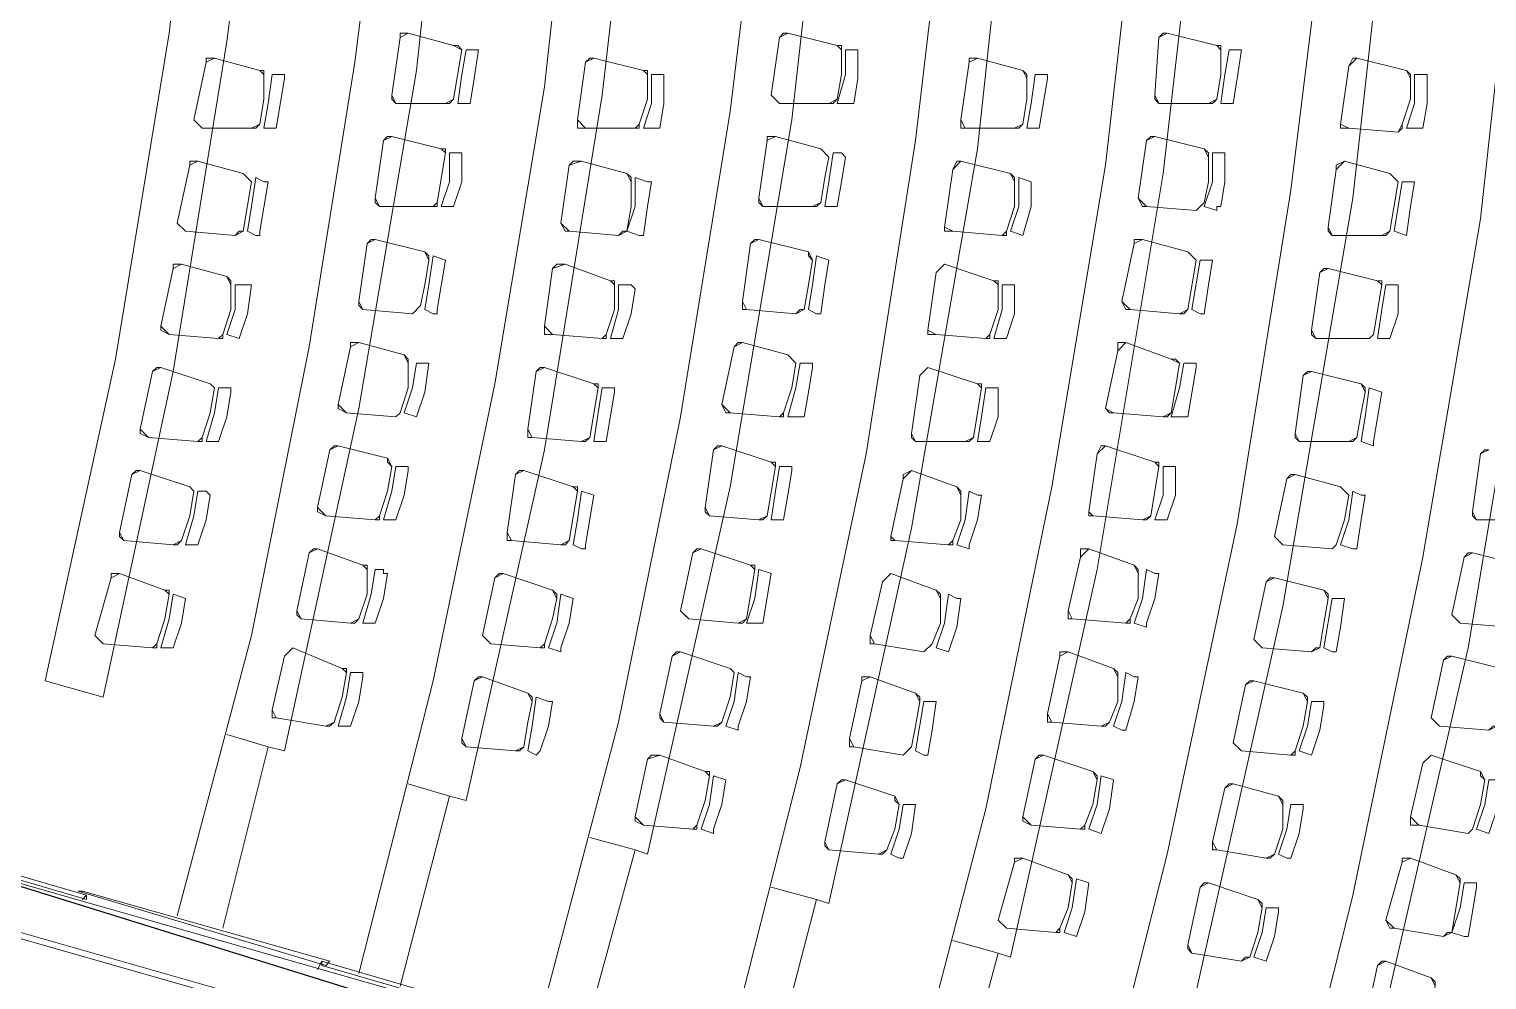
# Model space of a CAD drawing. Header units: metres. Extents: x 3 to 116, y 0 to 119.
# Drawn here: x 79.07 to 88.11, y 58.43 to 64.33 of the extents above; entities that cross this region are included whole.
import ezdxf

# ---------------------------------------------------------------- set-up
doc = ezdxf.new("R2010")
doc.units = ezdxf.units.M
doc.layers.add('PDF_Geometry', color=7, linetype='Continuous', transparency=0.8)

msp = doc.modelspace()

# ---------------------------------------------------------------- linework, layer by layer
msp.add_lwpolyline([(77.6127, 69.9023), (93.9855, 69.9279, -0.09903), (91.8622, 55.0133), (75.8987, 59.9763), (77.6127, 69.9023)], format="xyb")
at = {"layer": 'PDF_Geometry', "lineweight": 5}
for points in [[(89.6365, 55.6529), (90.583, 55.3714), (90.6854, 55.704), (90.1226, 55.8575), (87.5131, 56.5994), (87.4364, 56.318), (89.6365, 55.6784), (89.6365, 55.6529), (76.1034, 59.5158), (76.2057, 59.874), (76.2313, 59.8995), (75.8987, 59.9763), (76.5895, 64.7602), (77.2546, 69.5697), (77.5616, 69.5697), (77.5616, 69.9534), (91.6319, 69.9534), (91.6319, 69.9023), (91.6319, 69.9534), (92.6296, 69.9534), (92.6296, 69.5953), (77.6127, 69.5953), (77.6127, 69.9023), (91.6319, 69.9023)], [(81.5013, 69.5441), (81.4501, 67.7278), (81.3222, 65.937), (81.092, 64.1206), (80.8106, 62.3555), (80.4524, 60.5647), (79.9919, 58.8251)], [(81.1175, 58.4669), (81.578, 60.2833), (81.9618, 62.1252), (82.2688, 63.9671), (82.4734, 65.8347), (82.6269, 67.7022), (82.6781, 69.5697)], [(82.2432, 58.1855), (82.7292, 60.0274), (83.113, 61.9205), (83.42, 63.8136), (83.6502, 65.7067), (83.7781, 67.6254), (83.8549, 69.5441)], [(85.0061, 69.5697), (84.9549, 67.5998), (84.8014, 65.6044), (84.5712, 63.6346), (84.2642, 61.6903), (83.8549, 59.746), (83.3688, 57.8274)], [(86.1829, 69.5441), (86.1317, 67.5231), (85.9782, 65.5021), (85.748, 63.4811), (85.4154, 61.4856), (85.0061, 59.4902), (84.4944, 57.5204)], [(87.3597, 69.5697), (87.3085, 67.4719), (87.155, 65.3998), (86.8992, 63.3276), (86.5666, 61.2554), (86.1317, 59.2088), (85.6201, 57.1878)], [(88.5364, 69.5441), (88.4597, 67.3952), (88.3062, 65.2718), (88.076, 63.1485), (87.7178, 61.0507), (87.2829, 58.953), (86.7713, 56.8808)], [(80.6571, 59.8484), (81.1175, 61.9717), (81.4757, 64.0695), (81.7059, 66.2184), (81.8594, 68.3673), (81.7571, 68.3673)], [(82.9339, 68.3673), (83.0106, 68.3673), (82.8827, 66.1417), (82.6269, 63.916), (82.2688, 61.7159), (81.7827, 59.5414)], [(84.1874, 68.3673), (84.0595, 66.0649), (83.8037, 63.7625), (83.42, 61.4856), (82.9083, 59.2088), (82.8316, 59.2344), (82.5246, 58.1088)], [(85.3642, 68.3673), (85.2107, 65.9626), (84.9549, 63.5834), (84.5456, 61.2298), (84.0339, 58.9018), (83.9572, 58.9274)], [(86.541, 68.3673), (86.3875, 65.8858), (86.1061, 63.4299), (85.6968, 60.974), (85.1596, 58.5693), (85.0828, 58.5948), (84.7758, 57.4436)], [(87.3341, 68.3673), (87.7178, 68.3673), (87.5643, 65.8091), (87.2829, 63.2764), (86.848, 60.7438), (86.2852, 58.2367), (86.2084, 58.2623)], [(88.8946, 68.3673), (88.7411, 65.7323), (88.4341, 63.0973), (87.9992, 60.4879), (87.4108, 57.9297), (87.3341, 57.9553), (87.0271, 56.8041)], [(81.6548, 63.8648), (81.6804, 63.8648), (81.7059, 63.8904), (81.6548, 63.8648), (81.3478, 63.8648), (81.3222, 63.8904), (81.3222, 63.916), (81.3222, 63.8904), (81.3478, 63.8648), (81.3222, 63.916), (81.3734, 64.2741), (81.3734, 64.2997), (81.4245, 64.2997), (81.3734, 64.2997), (81.3734, 64.2741), (81.4245, 64.2997), (81.7059, 64.223), (81.7315, 64.223), (81.7571, 64.1974), (81.7315, 64.223), (81.7059, 64.223), (81.7571, 64.1974), (81.7059, 63.8904)], [(84.1107, 64.223), (84.0851, 64.223), (84.1107, 64.223), (84.1107, 64.1974), (84.0851, 64.223), (83.7781, 64.2997), (83.7525, 64.2997), (83.727, 64.2741), (83.7525, 64.2997), (83.7781, 64.2997), (83.727, 64.2741), (83.6758, 63.916), (83.727, 63.8648), (83.6758, 63.916), (83.727, 63.8648), (84.0595, 63.8648), (84.0851, 63.8904), (84.0595, 63.8648), (84.0339, 63.8648), (84.0851, 63.8904), (84.1107, 64.0439), (84.1107, 64.1974)], [(86.4643, 64.223), (86.4387, 64.223), (86.4643, 64.223), (86.4643, 64.1974), (86.4387, 64.223), (86.1317, 64.2997), (86.1061, 64.2997), (86.0805, 64.2741), (86.1061, 64.2997), (86.1317, 64.2997), (86.0805, 64.2741), (86.055, 63.916), (86.055, 63.8904), (86.0805, 63.8648), (86.055, 63.8904), (86.055, 63.916), (86.0805, 63.8648), (86.4131, 63.8648), (86.4387, 63.8904), (86.4131, 63.8648), (86.3875, 63.8648), (86.4387, 63.8904), (86.4643, 64.0439), (86.4643, 64.1974)], [(81.7827, 64.1974), (81.8339, 64.1974), (81.7827, 64.1974), (81.7571, 64.0439), (81.7315, 63.8648), (81.8083, 63.8648), (81.8339, 64.0183), (81.8594, 64.1974), (81.8339, 64.1974)], [(84.0851, 63.8648), (84.1619, 63.8648), (84.0851, 63.8648), (84.1363, 64.0439), (84.1363, 64.1974), (84.213, 64.1974), (84.213, 64.0183), (84.1874, 63.8648), (84.1619, 63.8648)], [(86.4643, 63.8648), (86.541, 63.8648), (86.4643, 63.8648), (86.4899, 64.0439), (86.5154, 64.1974), (86.5922, 64.1974), (86.5666, 64.0183), (86.541, 63.8648)], [(80.478, 63.7113), (80.4524, 63.7113), (80.478, 63.7113), (80.5036, 63.7369), (80.4524, 63.7113), (80.1454, 63.7113), (80.0942, 63.7625), (80.1454, 63.7113), (80.0942, 63.7625), (80.171, 64.1206), (80.171, 64.1462), (80.2222, 64.1462), (80.171, 64.1462), (80.171, 64.1206), (80.2222, 64.1462), (80.5036, 64.0695), (80.5291, 64.0695), (80.5291, 64.0439), (80.5291, 64.0695), (80.5036, 64.0695), (80.5291, 64.0439), (80.5291, 63.8904), (80.5036, 63.7369)], [(82.8316, 63.7113), (82.8571, 63.7113), (82.8571, 63.7369), (82.8316, 63.7113), (82.4734, 63.7113), (82.4734, 63.7625), (82.4734, 63.7113), (82.5246, 63.7113), (82.4734, 63.7625), (82.5246, 64.1206), (82.5502, 64.1462), (82.5757, 64.1462), (82.5502, 64.1462), (82.5246, 64.1206), (82.5757, 64.1462), (82.8827, 64.0695), (82.9083, 64.0695), (82.9083, 64.0439), (82.9083, 64.0695), (82.8827, 64.0695), (82.9083, 64.0439), (82.9083, 63.8904), (82.8571, 63.7369)], [(85.2363, 64.0695), (85.2619, 64.0439), (85.2619, 64.0183), (85.2363, 64.0695), (84.9549, 64.1462), (84.9037, 64.1462), (84.9037, 64.1206), (84.9037, 64.1462), (84.9549, 64.1462), (84.9037, 64.1206), (84.8526, 63.7625), (84.8526, 63.7113), (84.8782, 63.7113), (84.8526, 63.7113), (84.8526, 63.7625), (84.8782, 63.7113), (85.2107, 63.7113), (85.2363, 63.7369), (85.2107, 63.7113), (85.1851, 63.7113), (85.2363, 63.7369), (85.2619, 63.8904), (85.2619, 64.0183)], [(87.6155, 64.0695), (87.6411, 64.0439), (87.6411, 64.0183), (87.6155, 64.0695), (87.3085, 64.1462), (87.2829, 64.1462), (87.2573, 64.0951), (87.2829, 64.1462), (87.3085, 64.1462), (87.2573, 64.0951), (87.2062, 63.7369), (87.2062, 63.7113), (87.2573, 63.7113), (87.2062, 63.7113), (87.2062, 63.7369), (87.2573, 63.7113), (87.5643, 63.6857), (87.5899, 63.7113), (87.5899, 63.7369), (87.5899, 63.7113), (87.5643, 63.6857), (87.5899, 63.7369), (87.6411, 63.8904), (87.6411, 64.0183)], [(80.5803, 64.0439), (80.6315, 64.0439), (80.5803, 64.0439), (80.5547, 63.8648), (80.5291, 63.7113), (80.6059, 63.7113), (80.6571, 64.0183), (80.6571, 64.0439), (80.6315, 64.0439)], [(82.9339, 64.0439), (83.0106, 64.0439), (82.9339, 64.0439), (82.9339, 63.8648), (82.8827, 63.7113), (82.9851, 63.7113), (83.0106, 63.8648), (83.0106, 64.0439)], [(85.2619, 63.7113), (85.3386, 63.7113), (85.2619, 63.7113), (85.2875, 63.8648), (85.3131, 64.0439), (85.3898, 64.0439), (85.3898, 64.0183), (85.3386, 63.7113)], [(87.6155, 63.7113), (87.6922, 63.7113), (87.6155, 63.7113), (87.6666, 63.8648), (87.6666, 64.0439), (87.7434, 64.0439), (87.7434, 63.8648), (87.7178, 63.7113), (87.6922, 63.7113)], [(81.578, 63.2253), (81.6036, 63.2253), (81.6036, 63.2508), (81.578, 63.2253), (81.2455, 63.2253), (81.2199, 63.2508), (81.2199, 63.2764), (81.2199, 63.2508), (81.2455, 63.2253), (81.2199, 63.2764), (81.271, 63.6346), (81.2966, 63.6602), (81.3222, 63.6602), (81.2966, 63.6602), (81.271, 63.6346), (81.3222, 63.6602), (81.6292, 63.5834), (81.6548, 63.5834), (81.6548, 63.5578), (81.6548, 63.5834), (81.6292, 63.5834), (81.6548, 63.5578), (81.6036, 63.2508)], [(83.9572, 63.2253), (83.9316, 63.2253), (83.9572, 63.2253), (83.9828, 63.2508), (83.9316, 63.2253), (83.6246, 63.2253), (83.599, 63.2508), (83.599, 63.2764), (83.599, 63.2508), (83.6246, 63.2253), (83.599, 63.2764), (83.6502, 63.6346), (83.6502, 63.6602), (83.7014, 63.6602), (83.6502, 63.6602), (83.6502, 63.6346), (83.7014, 63.6602), (83.9828, 63.5834), (84.0339, 63.5322), (83.9828, 63.5834), (84.0339, 63.5322), (84.0084, 63.4043), (83.9828, 63.2508)], [(86.3108, 63.1997), (86.3619, 63.2508), (86.3108, 63.1997), (86.0038, 63.2253), (85.9782, 63.2253), (85.9526, 63.2764), (85.9782, 63.2253), (86.0038, 63.2253), (85.9526, 63.2764), (86.0038, 63.6346), (86.0294, 63.6602), (86.055, 63.6602), (86.0294, 63.6602), (86.0038, 63.6346), (86.055, 63.6602), (86.3619, 63.5834), (86.3875, 63.5578), (86.3875, 63.5322), (86.3875, 63.5578), (86.3619, 63.5834), (86.3875, 63.5322), (86.3875, 63.3787), (86.3619, 63.2508)], [(80.3501, 63.0462), (80.3757, 63.0718), (80.4012, 63.0718), (80.3501, 63.0462), (80.0431, 63.0718), (79.9919, 63.1229), (80.0431, 63.0718), (79.9919, 63.1229), (80.0687, 63.4811), (80.0687, 63.5067), (80.1198, 63.5067), (80.0687, 63.5067), (80.0687, 63.4811), (80.1198, 63.5067), (80.4012, 63.4299), (80.4524, 63.3787), (80.4012, 63.4299), (80.4524, 63.3787), (80.4012, 63.0718)], [(81.6804, 63.5578), (81.7571, 63.5578), (81.6804, 63.5578), (81.6804, 63.3787), (81.6292, 63.2253), (81.7059, 63.2253), (81.7571, 63.3787), (81.7571, 63.5578)], [(82.7548, 63.0718), (82.7292, 63.0462), (82.7548, 63.0718), (82.7804, 63.0718), (82.7292, 63.0462), (82.4222, 63.0718), (82.3967, 63.0718), (82.3711, 63.1229), (82.3967, 63.0718), (82.4222, 63.0718), (82.3711, 63.1229), (82.4222, 63.4811), (82.4478, 63.5067), (82.499, 63.5067), (82.4478, 63.5067), (82.4222, 63.4811), (82.499, 63.5067), (82.7804, 63.4299), (82.806, 63.4043), (82.806, 63.3787), (82.806, 63.4043), (82.7804, 63.4299), (82.806, 63.3787), (82.806, 63.2253), (82.7804, 63.0718)], [(84.0595, 63.5578), (84.1107, 63.5578), (84.0595, 63.5578), (84.0339, 63.3787), (84.0084, 63.2253), (84.0851, 63.2253), (84.1107, 63.3787), (84.1363, 63.5322), (84.1107, 63.5578)], [(85.1084, 63.0462), (85.134, 63.0462), (85.134, 63.0718), (85.1084, 63.0462), (84.8014, 63.0718), (84.7502, 63.0718), (84.7502, 63.0973), (84.7502, 63.0718), (84.8014, 63.0718), (84.7502, 63.0973), (84.8014, 63.4555), (84.827, 63.5067), (84.8526, 63.5067), (84.827, 63.5067), (84.8014, 63.4555), (84.8526, 63.5067), (85.1596, 63.4299), (85.1851, 63.4043), (85.1851, 63.3787), (85.1851, 63.4043), (85.1596, 63.4299), (85.1851, 63.3787), (85.1851, 63.2253), (85.134, 63.0718)], [(86.4131, 63.5578), (86.4899, 63.5578), (86.4131, 63.5578), (86.4131, 63.3787), (86.3619, 63.2253), (86.4387, 63.1997), (86.4387, 63.2253), (86.4643, 63.2253), (86.4899, 63.3787), (86.4899, 63.5578)], [(87.4876, 63.0462), (87.462, 63.0462), (87.4876, 63.0462), (87.5131, 63.0718), (87.462, 63.0462), (87.155, 63.0462), (87.1294, 63.0718), (87.1294, 63.0973), (87.1294, 63.0718), (87.155, 63.0462), (87.1294, 63.0973), (87.1806, 63.4555), (87.1806, 63.4811), (87.2317, 63.5067), (87.1806, 63.4811), (87.1806, 63.4555), (87.2317, 63.5067), (87.5131, 63.4299), (87.5643, 63.3787), (87.5131, 63.4299), (87.5643, 63.3787), (87.5131, 63.0718)], [(80.478, 63.4043), (80.5291, 63.3787), (80.478, 63.4043), (80.4524, 63.2253), (80.4268, 63.0718), (80.478, 63.0462), (80.5036, 63.0462), (80.5036, 63.0718), (80.5547, 63.3787), (80.5291, 63.3787)], [(82.8316, 63.4043), (82.9083, 63.3787), (82.8316, 63.4043), (82.8316, 63.2253), (82.7804, 63.0718), (82.8571, 63.0462), (82.8827, 63.0462), (82.9083, 63.2253), (82.9339, 63.3787), (82.9083, 63.3787)], [(85.2107, 63.4043), (85.2875, 63.3787), (85.2107, 63.4043), (85.2107, 63.2253), (85.1596, 63.0718), (85.2363, 63.0462), (85.2875, 63.2253), (85.2875, 63.3787)], [(87.5899, 63.3787), (87.6411, 63.3787), (87.5899, 63.3787), (87.5643, 63.2253), (87.5387, 63.0718), (87.6155, 63.0462), (87.6411, 63.2253), (87.6666, 63.3787), (87.6411, 63.3787)], [(81.4501, 62.5601), (81.5013, 62.6113), (81.4501, 62.5601), (81.1431, 62.5857), (81.1175, 62.6113), (81.1175, 62.6369), (81.1175, 62.6113), (81.1431, 62.5857), (81.1175, 62.6369), (81.1687, 62.995), (81.1943, 63.0206), (81.2199, 63.0206), (81.1943, 63.0206), (81.1687, 62.995), (81.2199, 63.0206), (81.5269, 62.9438), (81.5524, 62.9183), (81.5524, 62.8927), (81.5524, 62.9183), (81.5269, 62.9438), (81.5524, 62.8927), (81.5269, 62.7392), (81.5013, 62.6113)], [(83.8293, 62.5601), (83.8549, 62.5857), (83.8804, 62.5857), (83.8293, 62.5601), (83.5223, 62.5857), (83.4967, 62.5857), (83.4967, 62.6369), (83.4967, 62.5857), (83.5223, 62.5857), (83.4967, 62.6369), (83.5479, 62.995), (83.5735, 63.0206), (83.599, 63.0206), (83.5735, 63.0206), (83.5479, 62.995), (83.599, 63.0206), (83.906, 62.9438), (83.906, 62.9183), (83.9316, 62.8927), (83.906, 62.9183), (83.906, 62.9438), (83.9316, 62.8927), (83.906, 62.7392), (83.8804, 62.5857)], [(86.234, 62.5601), (86.2084, 62.5601), (86.234, 62.5601), (86.2596, 62.5857), (86.2084, 62.5601), (85.9015, 62.5857), (85.8759, 62.5857), (85.8503, 62.6369), (85.8759, 62.5857), (85.9015, 62.5857), (85.8503, 62.6369), (85.927, 62.995), (85.927, 63.0206), (85.9782, 63.0206), (85.927, 63.0206), (85.927, 62.995), (85.9782, 63.0206), (86.2596, 62.9438), (86.3108, 62.8927), (86.2596, 62.9438), (86.3108, 62.8927), (86.2596, 62.5857)], [(80.2477, 62.4066), (80.2733, 62.4066), (80.2733, 62.4322), (80.2477, 62.4066), (79.9408, 62.4322), (79.8896, 62.4578), (79.8896, 62.4834), (79.8896, 62.4578), (79.9408, 62.4322), (79.8896, 62.4834), (79.9663, 62.8415), (79.9663, 62.8671), (80.0175, 62.8671), (79.9663, 62.8671), (79.9663, 62.8415), (80.0175, 62.8671), (80.2989, 62.7904), (80.3245, 62.7648), (80.3245, 62.7392), (80.3245, 62.7648), (80.2989, 62.7904), (80.3245, 62.7392), (80.3245, 62.5857), (80.2733, 62.4322)], [(81.578, 62.9183), (81.6548, 62.8927), (81.578, 62.9183), (81.5524, 62.7392), (81.5269, 62.5857), (81.578, 62.5601), (81.6036, 62.5601), (81.6036, 62.5857), (81.6548, 62.8927)], [(82.6525, 62.4066), (82.6269, 62.4066), (82.6525, 62.4066), (82.6525, 62.4322), (82.6269, 62.4066), (82.3199, 62.4322), (82.2688, 62.4322), (82.2688, 62.4834), (82.2688, 62.4322), (82.3199, 62.4322), (82.2688, 62.4834), (82.3199, 62.8415), (82.3455, 62.8671), (82.3967, 62.8671), (82.3455, 62.8671), (82.3199, 62.8415), (82.3967, 62.8671), (82.6781, 62.7648), (82.7037, 62.7648), (82.7037, 62.7392), (82.7037, 62.7648), (82.6781, 62.7648), (82.7037, 62.7392), (82.7037, 62.5857), (82.6525, 62.4322)], [(83.9572, 62.9183), (84.0339, 62.8927), (83.9572, 62.9183), (83.9316, 62.7392), (83.906, 62.5857), (83.9572, 62.5601), (83.9828, 62.5601), (84.0084, 62.7392), (84.0339, 62.8927)], [(85.0317, 62.4066), (85.0061, 62.4066), (85.0317, 62.4066), (85.0317, 62.4322), (85.0061, 62.4066), (84.6991, 62.4322), (84.6479, 62.4322), (84.6479, 62.4578), (84.6479, 62.4322), (84.6991, 62.4322), (84.6479, 62.4578), (84.6991, 62.8159), (84.7502, 62.8671), (84.6991, 62.8159), (84.7502, 62.8671), (85.0572, 62.7648), (85.0828, 62.7648), (85.0828, 62.7392), (85.0828, 62.7648), (85.0572, 62.7648), (85.0828, 62.7392), (85.0828, 62.5857), (85.0317, 62.4322)], [(86.3364, 62.8927), (86.3875, 62.8927), (86.3364, 62.8927), (86.2852, 62.5857), (86.3364, 62.5601), (86.3619, 62.5601), (86.3875, 62.7392), (86.4131, 62.8927), (86.3875, 62.8927)], [(87.3852, 62.4066), (87.4108, 62.4322), (87.3852, 62.4066), (87.0527, 62.4066), (87.0271, 62.4322), (87.0271, 62.4578), (87.0271, 62.4322), (87.0527, 62.4066), (87.0271, 62.4578), (87.0782, 62.8159), (87.1038, 62.8415), (87.1294, 62.8415), (87.1038, 62.8415), (87.0782, 62.8159), (87.1294, 62.8415), (87.4364, 62.7648), (87.462, 62.7648), (87.462, 62.7392), (87.462, 62.7648), (87.4364, 62.7648), (87.462, 62.7392), (87.4108, 62.4322)], [(80.3501, 62.7392), (80.4268, 62.7392), (80.3501, 62.7392), (80.3501, 62.5857), (80.2989, 62.4322), (80.3757, 62.4066), (80.4268, 62.5601), (80.4524, 62.7392), (80.4268, 62.7392)], [(82.7292, 62.7392), (82.806, 62.7392), (82.7292, 62.7392), (82.7292, 62.5857), (82.6781, 62.4066), (82.7548, 62.4066), (82.806, 62.5601), (82.8316, 62.7136), (82.806, 62.7392)], [(85.1084, 62.7392), (85.1851, 62.7392), (85.1084, 62.7392), (85.1084, 62.5857), (85.0572, 62.4066), (85.134, 62.4066), (85.1851, 62.5601), (85.1851, 62.7392)], [(87.4876, 62.7392), (87.5643, 62.7392), (87.4876, 62.7392), (87.462, 62.5857), (87.4364, 62.4066), (87.5131, 62.4066), (87.5643, 62.5601), (87.5643, 62.7392)], [(81.3478, 61.9205), (81.3734, 61.9461), (81.3478, 61.9205), (81.0408, 61.9461), (80.9896, 61.9717), (80.9896, 61.9973), (80.9896, 61.9717), (81.0408, 61.9461), (80.9896, 61.9973), (81.0664, 62.3555), (81.0664, 62.381), (81.1175, 62.381), (81.0664, 62.381), (81.0664, 62.3555), (81.1175, 62.381), (81.3989, 62.3043), (81.4245, 62.2787), (81.4245, 62.2531), (81.4245, 62.2787), (81.3989, 62.3043), (81.4245, 62.2531), (81.4245, 62.0996), (81.3734, 61.9461)], [(83.7525, 61.9205), (83.727, 61.9205), (83.7525, 61.9205), (83.7525, 61.9461), (83.727, 61.9205), (83.42, 61.9461), (83.3944, 61.9461), (83.3688, 61.9973), (83.3944, 61.9461), (83.42, 61.9461), (83.3688, 61.9973), (83.4455, 62.3555), (83.4711, 62.381), (83.4967, 62.381), (83.4711, 62.381), (83.4455, 62.3555), (83.4967, 62.381), (83.7781, 62.3043), (83.8293, 62.2531), (83.7781, 62.3043), (83.8293, 62.2531), (83.8037, 62.0996), (83.7525, 61.9461)], [(86.1317, 61.9205), (86.1061, 61.9205), (86.1317, 61.9205), (86.1573, 61.9461), (86.1061, 61.9205), (85.7991, 61.9461), (85.7735, 61.9461), (85.748, 61.9717), (85.7735, 61.9461), (85.7991, 61.9461), (85.748, 61.9717), (85.8247, 62.3299), (85.8247, 62.381), (85.8759, 62.381), (85.8247, 62.381), (85.8247, 62.3299), (85.8759, 62.381), (86.1573, 62.2787), (86.1829, 62.2787), (86.2084, 62.2531), (86.1829, 62.2787), (86.1573, 62.2787), (86.2084, 62.2531), (86.1829, 62.0996), (86.1573, 61.9461)], [(80.1454, 61.7671), (80.1198, 61.7671), (80.1454, 61.7671), (80.1454, 61.7926), (80.1198, 61.7671), (79.8128, 61.7926), (79.7617, 61.8182), (79.7617, 61.8438), (79.7617, 61.8182), (79.8128, 61.7926), (79.7617, 61.8438), (79.8384, 62.202), (79.864, 62.2275), (79.8896, 62.2275), (79.864, 62.2275), (79.8384, 62.202), (79.8896, 62.2275), (80.1966, 62.1252), (80.2222, 62.0996), (80.1966, 62.1252), (80.2222, 62.0996), (80.1966, 61.9461), (80.1454, 61.7926)], [(81.4757, 62.2531), (81.5269, 62.2531), (81.4757, 62.2531), (81.4501, 62.0996), (81.3989, 61.9461), (81.4757, 61.9205), (81.5269, 62.074), (81.5524, 62.2531), (81.5269, 62.2531)], [(82.5246, 61.7671), (82.499, 61.7671), (82.5246, 61.7671), (82.5502, 61.7926), (82.499, 61.7671), (82.192, 61.7926), (82.1664, 61.7926), (82.1664, 61.8438), (82.1664, 61.7926), (82.192, 61.7926), (82.1664, 61.8438), (82.2176, 62.202), (82.2432, 62.2275), (82.2688, 62.2275), (82.2432, 62.2275), (82.2176, 62.202), (82.2688, 62.2275), (82.5757, 62.1252), (82.6013, 62.1252), (82.6013, 62.0996), (82.6013, 62.1252), (82.5757, 62.1252), (82.6013, 62.0996), (82.5502, 61.7926)], [(83.8549, 62.2531), (83.906, 62.2531), (83.8549, 62.2531), (83.8293, 62.0996), (83.7781, 61.9205), (83.8804, 61.9205), (83.906, 62.074), (83.9316, 62.2275), (83.9316, 62.2531), (83.906, 62.2531)], [(84.9037, 61.7671), (84.8782, 61.7671), (84.9037, 61.7671), (84.9293, 61.7926), (84.8782, 61.7671), (84.5712, 61.7671), (84.5456, 61.7926), (84.5456, 61.8182), (84.5456, 61.7926), (84.5712, 61.7671), (84.5456, 61.8182), (84.5968, 62.1764), (84.6479, 62.2275), (84.5968, 62.1764), (84.6479, 62.2275), (84.9549, 62.1252), (84.9805, 62.1252), (84.9805, 62.0996), (84.9805, 62.1252), (84.9549, 62.1252), (84.9805, 62.0996), (84.9293, 61.7926)], [(86.234, 62.2531), (86.2852, 62.2531), (86.234, 62.2531), (86.2084, 62.0996), (86.1573, 61.9205), (86.2596, 61.9205), (86.3108, 62.2275), (86.3108, 62.2531), (86.2852, 62.2531)], [(87.2829, 61.7671), (87.2573, 61.7671), (87.2829, 61.7671), (87.3085, 61.7926), (87.2573, 61.7671), (86.9503, 61.7671), (86.9248, 61.7926), (86.9248, 61.8182), (86.9248, 61.7926), (86.9503, 61.7671), (86.9248, 61.8182), (86.9759, 62.1764), (87.0015, 62.202), (87.0271, 62.202), (87.0015, 62.202), (86.9759, 62.1764), (87.0271, 62.202), (87.3341, 62.1252), (87.3597, 62.0996), (87.3597, 62.074), (87.3597, 62.0996), (87.3341, 62.1252), (87.3597, 62.074), (87.3341, 61.9461), (87.3085, 61.7926)], [(80.2477, 62.0996), (80.2989, 62.0996), (80.2477, 62.0996), (80.2222, 61.9461), (80.171, 61.7671), (80.2477, 61.7671), (80.2989, 61.9205), (80.3245, 62.074), (80.3245, 62.0996), (80.2989, 62.0996)], [(82.6269, 62.0996), (82.7037, 62.0996), (82.6269, 62.0996), (82.6013, 61.9461), (82.5757, 61.7671), (82.6525, 61.7671), (82.7037, 62.074), (82.7037, 62.0996)], [(85.0061, 62.0996), (85.0828, 62.0996), (85.0061, 62.0996), (84.9805, 61.9205), (84.9549, 61.7671), (85.0317, 61.7671), (85.0828, 61.9205), (85.0828, 62.0996)], [(87.3852, 62.0996), (87.462, 62.074), (87.3852, 62.0996), (87.3597, 61.9205), (87.3341, 61.7671), (87.4108, 61.7415), (87.4108, 61.7671), (87.462, 62.074)], [(81.2455, 61.281), (81.2199, 61.281), (81.2455, 61.281), (81.2455, 61.3066), (81.2199, 61.281), (80.9129, 61.3066), (80.8617, 61.3322), (80.8617, 61.3577), (80.8617, 61.3322), (80.9129, 61.3066), (80.8617, 61.3577), (80.9385, 61.7159), (80.964, 61.7415), (80.9896, 61.7415), (80.964, 61.7415), (80.9385, 61.7159), (80.9896, 61.7415), (81.2966, 61.6647), (81.2966, 61.6391), (81.3222, 61.6136), (81.2966, 61.6391), (81.2966, 61.6647), (81.3222, 61.6136), (81.2966, 61.4601), (81.2455, 61.3066)], [(83.6246, 61.281), (83.599, 61.281), (83.6246, 61.281), (83.6502, 61.3066), (83.599, 61.281), (83.292, 61.3066), (83.2665, 61.3322), (83.2665, 61.3577), (83.2665, 61.3322), (83.292, 61.3066), (83.2665, 61.3577), (83.3176, 61.7159), (83.3432, 61.7415), (83.3688, 61.7415), (83.3432, 61.7415), (83.3176, 61.7159), (83.3688, 61.7415), (83.6758, 61.6391), (83.7014, 61.6391), (83.7014, 61.6136), (83.7014, 61.6391), (83.6758, 61.6391), (83.7014, 61.6136), (83.6502, 61.3066)], [(86.0038, 61.281), (85.9782, 61.281), (86.0038, 61.281), (86.0294, 61.3066), (85.9782, 61.281), (85.6712, 61.3066), (85.6456, 61.3066), (85.6456, 61.3322), (85.6456, 61.3066), (85.6712, 61.3066), (85.6456, 61.3322), (85.6968, 61.6903), (85.7224, 61.7415), (85.748, 61.7415), (85.7224, 61.7415), (85.6968, 61.6903), (85.748, 61.7415), (86.055, 61.6391), (86.0805, 61.6391), (86.0805, 61.6136), (86.0805, 61.6391), (86.055, 61.6391), (86.0805, 61.6136), (86.0294, 61.3066)], [(88.383, 61.281), (88.0504, 61.281), (88.0248, 61.3066), (88.0248, 61.3322), (88.0248, 61.3066), (88.0504, 61.281), (88.0248, 61.3322), (88.076, 61.6903), (88.1015, 61.7159), (88.1271, 61.7159), (88.1015, 61.7159), (88.076, 61.6903), (88.1271, 61.7159)], [(79.9919, 61.1275), (79.9663, 61.1275), (79.9919, 61.1275), (80.0175, 61.1531), (79.9663, 61.1275), (79.6593, 61.1531), (79.6338, 61.1787), (79.6338, 61.2042), (79.6338, 61.1787), (79.6593, 61.1531), (79.6338, 61.2042), (79.7105, 61.5624), (79.7361, 61.588), (79.7617, 61.588), (79.7361, 61.588), (79.7105, 61.5624), (79.7617, 61.588), (80.0687, 61.4856), (80.0942, 61.4601), (80.0687, 61.4856), (80.0942, 61.4601), (80.0687, 61.3066), (80.0175, 61.1531)], [(81.3478, 61.6136), (81.3989, 61.6136), (81.3478, 61.6136), (81.3222, 61.4601), (81.271, 61.281), (81.3478, 61.281), (81.3989, 61.4345), (81.4245, 61.588), (81.4245, 61.6136), (81.3989, 61.6136)], [(82.3967, 61.1275), (82.3711, 61.1275), (82.3967, 61.1275), (82.4222, 61.1531), (82.3711, 61.1275), (82.0641, 61.1531), (82.0385, 61.1531), (82.0385, 61.2042), (82.0385, 61.1531), (82.0641, 61.1531), (82.0385, 61.2042), (82.0897, 61.5624), (82.1153, 61.588), (82.1408, 61.588), (82.1153, 61.588), (82.0897, 61.5624), (82.1408, 61.588), (82.4478, 61.4856), (82.4734, 61.4856), (82.4734, 61.4601), (82.4734, 61.4856), (82.4478, 61.4856), (82.4734, 61.4601), (82.4222, 61.1531)], [(83.727, 61.6136), (83.8037, 61.6136), (83.727, 61.6136), (83.7014, 61.4601), (83.6758, 61.281), (83.7525, 61.281), (83.7781, 61.4345), (83.8037, 61.588), (83.8037, 61.6136)], [(84.8014, 61.1275), (84.7758, 61.1275), (84.8014, 61.1275), (84.8014, 61.1531), (84.7758, 61.1275), (84.4433, 61.1531), (84.4177, 61.1531), (84.4177, 61.1787), (84.4177, 61.1531), (84.4433, 61.1531), (84.4177, 61.1787), (84.4944, 61.5368), (84.4944, 61.5624), (84.5456, 61.588), (84.4944, 61.5624), (84.4944, 61.5368), (84.5456, 61.588), (84.827, 61.4856), (84.8526, 61.4601), (84.8526, 61.4345), (84.8526, 61.4601), (84.827, 61.4856), (84.8526, 61.4345), (84.8526, 61.281), (84.8014, 61.1531)], [(86.1061, 61.6136), (86.1829, 61.6136), (86.1061, 61.6136), (86.1061, 61.4345), (86.055, 61.281), (86.1317, 61.281), (86.1829, 61.4345), (86.1829, 61.6136)], [(87.155, 61.1019), (87.1806, 61.1275), (87.155, 61.1019), (86.848, 61.1275), (86.7968, 61.1787), (86.848, 61.1275), (86.7968, 61.1787), (86.8736, 61.5368), (86.8992, 61.5624), (86.9248, 61.5624), (86.8992, 61.5624), (86.8736, 61.5368), (86.9248, 61.5624), (87.2062, 61.4856), (87.2573, 61.4345), (87.2062, 61.4856), (87.2573, 61.4345), (87.2317, 61.281), (87.1806, 61.1275)], [(80.1198, 61.4601), (80.171, 61.4601), (80.1198, 61.4601), (80.0942, 61.3066), (80.0431, 61.1275), (80.1198, 61.1275), (80.171, 61.281), (80.1966, 61.4345), (80.171, 61.4601)], [(82.499, 61.4601), (82.5757, 61.4345), (82.499, 61.4601), (82.4734, 61.281), (82.4478, 61.1275), (82.499, 61.1019), (82.5246, 61.1019), (82.5246, 61.1275), (82.5757, 61.4345)], [(84.9037, 61.4601), (84.9549, 61.4345), (84.9037, 61.4601), (84.8782, 61.281), (84.827, 61.1275), (84.9037, 61.1019), (84.9037, 61.1275), (84.9549, 61.281), (84.9805, 61.4345), (84.9549, 61.4345)], [(87.2829, 61.4601), (87.3341, 61.4345), (87.2829, 61.4601), (87.2573, 61.281), (87.2062, 61.1275), (87.2829, 61.1019), (87.3085, 61.1019), (87.3341, 61.281), (87.3597, 61.4345), (87.3341, 61.4345)], [(81.0664, 60.6414), (81.092, 60.6414), (81.1175, 60.667), (81.0664, 60.6414), (80.7594, 60.667), (80.7338, 60.6926), (80.7338, 60.7182), (80.7338, 60.6926), (80.7594, 60.667), (80.7338, 60.7182), (80.8106, 61.0763), (80.8361, 61.1019), (80.8617, 61.1019), (80.8361, 61.1019), (80.8106, 61.0763), (80.8617, 61.1019), (81.1431, 60.9996), (81.1687, 60.9996), (81.1687, 60.974), (81.1687, 60.9996), (81.1431, 60.9996), (81.1687, 60.974), (81.1687, 60.8205), (81.1175, 60.667)], [(83.4967, 60.6414), (83.4711, 60.6414), (83.4967, 60.6414), (83.5223, 60.667), (83.4711, 60.6414), (83.1641, 60.667), (83.1386, 60.6926), (83.113, 60.7182), (83.1386, 60.6926), (83.1641, 60.667), (83.113, 60.7182), (83.1897, 61.0763), (83.2153, 61.1019), (83.2409, 61.1019), (83.2153, 61.1019), (83.1897, 61.0763), (83.2409, 61.1019), (83.5479, 60.9996), (83.5735, 60.9996), (83.5735, 60.974), (83.5735, 60.9996), (83.5479, 60.9996), (83.5735, 60.974), (83.5223, 60.667)], [(85.8759, 60.6414), (85.9015, 60.6414), (85.9015, 60.667), (85.8759, 60.6414), (85.5433, 60.667), (85.5177, 60.667), (85.5177, 60.7182), (85.5177, 60.667), (85.5433, 60.667), (85.5177, 60.7182), (85.5945, 61.0507), (85.5945, 61.1019), (85.6456, 61.1019), (85.5945, 61.1019), (85.5945, 61.0507), (85.6456, 61.1019), (85.927, 60.9996), (85.9526, 60.974), (85.9526, 60.9484), (85.9526, 60.974), (85.927, 60.9996), (85.9526, 60.9484), (85.9526, 60.7949), (85.9015, 60.667)], [(88.2806, 60.6414), (88.255, 60.6158), (88.2806, 60.6414), (88.2806, 60.667), (88.255, 60.6158), (87.9481, 60.6414), (87.8969, 60.6926), (87.9481, 60.6414), (87.8969, 60.6926), (87.9736, 61.0507), (87.9992, 61.0763), (88.0248, 61.0763), (87.9992, 61.0763), (87.9736, 61.0507), (88.0248, 61.0763), (88.3318, 60.9996), (88.3318, 60.974), (88.3574, 60.9484), (88.3318, 60.974), (88.3318, 60.9996), (88.3574, 60.9484), (88.3318, 60.7949), (88.2806, 60.667)], [(79.864, 60.4879), (79.8384, 60.4879), (79.864, 60.4879), (79.864, 60.5135), (79.8384, 60.4879), (79.5314, 60.5135), (79.4803, 60.5647), (79.5314, 60.5135), (79.4803, 60.5647), (79.5826, 60.9228), (79.5826, 60.9484), (79.6338, 60.9484), (79.5826, 60.9484), (79.5826, 60.9228), (79.6338, 60.9484), (79.9152, 60.8461), (79.9408, 60.8461), (79.9408, 60.8205), (79.9408, 60.8461), (79.9152, 60.8461), (79.9408, 60.8205), (79.9152, 60.667), (79.864, 60.5135)], [(81.2199, 60.974), (81.271, 60.974), (81.2199, 60.974), (81.1943, 60.8205), (81.1431, 60.6414), (81.2199, 60.6414), (81.271, 60.7949), (81.2966, 60.9484), (81.271, 60.9484), (81.271, 60.974)], [(82.2432, 60.4879), (82.2688, 60.4879), (82.2688, 60.5135), (82.2432, 60.4879), (81.9362, 60.5135), (81.885, 60.5647), (81.9362, 60.5135), (81.885, 60.5647), (81.9618, 60.9228), (81.9873, 60.9484), (82.0129, 60.9484), (81.9873, 60.9484), (81.9618, 60.9228), (82.0129, 60.9484), (82.3199, 60.8461), (82.3455, 60.8205), (82.3455, 60.7949), (82.3455, 60.8205), (82.3199, 60.8461), (82.3455, 60.7949), (82.3199, 60.667), (82.2688, 60.5135)], [(83.599, 60.974), (83.6758, 60.9484), (83.599, 60.974), (83.5735, 60.7949), (83.5223, 60.6414), (83.6246, 60.6414), (83.6758, 60.9484)], [(84.6223, 60.4624), (84.6735, 60.5135), (84.6223, 60.4624), (84.3153, 60.5135), (84.2898, 60.5135), (84.2898, 60.5647), (84.2898, 60.5135), (84.3153, 60.5135), (84.2898, 60.5647), (84.3665, 60.8973), (84.4177, 60.9484), (84.3665, 60.8973), (84.4177, 60.9484), (84.6991, 60.8461), (84.7247, 60.8205), (84.7247, 60.7949), (84.7247, 60.8205), (84.6991, 60.8461), (84.7247, 60.7949), (84.7247, 60.6414), (84.6735, 60.5135)], [(86.0038, 60.974), (86.055, 60.9484), (86.0038, 60.974), (85.9782, 60.7949), (85.927, 60.6414), (86.0038, 60.6158), (86.0038, 60.6414), (86.055, 60.7949), (86.0805, 60.9484), (86.055, 60.9484)], [(87.0527, 60.4879), (87.0271, 60.4624), (87.0527, 60.4879), (87.0782, 60.4879), (87.0271, 60.4624), (86.7201, 60.4879), (86.6689, 60.5391), (86.7201, 60.4879), (86.6689, 60.5391), (86.7457, 60.8973), (86.7713, 60.9228), (86.7968, 60.9228), (86.7713, 60.9228), (86.7457, 60.8973), (86.7968, 60.9228), (87.1038, 60.8461), (87.1294, 60.8205), (87.1294, 60.7949), (87.1294, 60.8205), (87.1038, 60.8461), (87.1294, 60.7949), (87.1038, 60.6414), (87.0782, 60.4879)], [(79.9663, 60.8205), (80.0431, 60.7949), (79.9663, 60.8205), (79.9408, 60.667), (79.8896, 60.4879), (79.9663, 60.4879), (80.0175, 60.6414), (80.0431, 60.7949)], [(82.3711, 60.8205), (82.4478, 60.7949), (82.3711, 60.8205), (82.3455, 60.6414), (82.2943, 60.4879), (82.3711, 60.4624), (82.3711, 60.4879), (82.4222, 60.6414), (82.4478, 60.7949)], [(84.7758, 60.8205), (84.827, 60.7949), (84.7758, 60.8205), (84.7502, 60.6414), (84.6991, 60.4879), (84.7758, 60.4624), (84.827, 60.6158), (84.8526, 60.7949), (84.827, 60.7949)], [(87.155, 60.7949), (87.2317, 60.7949), (87.155, 60.7949), (87.1038, 60.4879), (87.155, 60.4624), (87.1806, 60.4624), (87.2062, 60.6158), (87.2317, 60.7949)], [(80.9385, 60.0019), (80.9129, 60.0019), (80.9385, 60.0019), (80.964, 60.0274), (80.9129, 60.0019), (80.6059, 60.053), (80.5803, 60.053), (80.5803, 60.1042), (80.5803, 60.053), (80.6059, 60.053), (80.5803, 60.1042), (80.6571, 60.4368), (80.7082, 60.4879), (80.6571, 60.4368), (80.7082, 60.4879), (81.0152, 60.36), (81.0408, 60.36), (81.0408, 60.3344), (81.0408, 60.36), (81.0152, 60.36), (81.0408, 60.3344), (81.0152, 60.1809), (80.964, 60.0274)], [(83.3432, 60.0019), (83.3176, 60.0019), (83.3432, 60.0019), (83.3688, 60.0274), (83.3176, 60.0019), (83.0106, 60.0274), (82.9851, 60.053), (82.9851, 60.0786), (82.9851, 60.053), (83.0106, 60.0274), (82.9851, 60.0786), (83.0618, 60.4368), (83.0874, 60.4624), (83.113, 60.4624), (83.0874, 60.4624), (83.0618, 60.4368), (83.113, 60.4624), (83.42, 60.36), (83.4455, 60.3344), (83.42, 60.36), (83.4455, 60.3344), (83.42, 60.1809), (83.3688, 60.0274)], [(85.748, 60.0019), (85.7224, 60.0019), (85.748, 60.0019), (85.7735, 60.0274), (85.7224, 60.0019), (85.4154, 60.0274), (85.3898, 60.0274), (85.3898, 60.0786), (85.3898, 60.0274), (85.4154, 60.0274), (85.3898, 60.0786), (85.4666, 60.4368), (85.4666, 60.4624), (85.5177, 60.4624), (85.4666, 60.4624), (85.4666, 60.4368), (85.5177, 60.4624), (85.7991, 60.36), (85.8247, 60.3344), (85.8247, 60.3089), (85.8247, 60.3344), (85.7991, 60.36), (85.8247, 60.3089), (85.8247, 60.1554), (85.7735, 60.0274)], [(88.1527, 60.0019), (88.1271, 59.9763), (88.1527, 60.0019), (88.1783, 60.0019), (88.1271, 59.9763), (87.8201, 60.0019), (87.769, 60.053), (87.8201, 60.0019), (87.769, 60.053), (87.8457, 60.4112), (87.8713, 60.4368), (87.8969, 60.4368), (87.8713, 60.4368), (87.8457, 60.4112), (87.8969, 60.4368), (88.2039, 60.36), (88.2295, 60.3344), (88.2295, 60.3089), (88.2295, 60.3344), (88.2039, 60.36), (88.2295, 60.3089), (88.2039, 60.1554), (88.1783, 60.0019)], [(81.0664, 60.3344), (81.1431, 60.3344), (81.0664, 60.3344), (81.0408, 60.1809), (80.9896, 60.0019), (81.0664, 60.0019), (81.1175, 60.1554), (81.1431, 60.3089), (81.1431, 60.3344)], [(82.0897, 59.8484), (82.1153, 59.8484), (82.1408, 59.874), (82.0897, 59.8484), (81.7827, 59.874), (81.7571, 59.8995), (81.7571, 59.9251), (81.7571, 59.8995), (81.7827, 59.874), (81.7571, 59.9251), (81.8339, 60.2833), (81.8594, 60.3089), (81.885, 60.3089), (81.8594, 60.3089), (81.8339, 60.2833), (81.885, 60.3089), (82.1664, 60.2065), (82.192, 60.1809), (82.192, 60.1554), (82.192, 60.1809), (82.1664, 60.2065), (82.192, 60.1554), (82.1664, 60.0274), (82.1408, 59.874)], [(83.4711, 60.3344), (83.5223, 60.3089), (83.4711, 60.3344), (83.4455, 60.1554), (83.3944, 60.0019), (83.4711, 59.9763), (83.4711, 60.0019), (83.5223, 60.1554), (83.5479, 60.3089), (83.5223, 60.3089)], [(84.4944, 59.8228), (84.5456, 59.874), (84.4944, 59.8228), (84.1874, 59.874), (84.1619, 59.874), (84.1619, 59.9251), (84.1619, 59.874), (84.1874, 59.874), (84.1619, 59.9251), (84.2386, 60.2833), (84.2386, 60.3089), (84.2898, 60.3089), (84.2386, 60.3089), (84.2386, 60.2833), (84.2898, 60.3089), (84.5712, 60.2065), (84.5968, 60.1809), (84.5968, 60.1554), (84.5968, 60.1809), (84.5712, 60.2065), (84.5968, 60.1554), (84.5712, 60.0019), (84.5456, 59.874)], [(85.8759, 60.3344), (85.927, 60.3089), (85.8759, 60.3344), (85.8503, 60.1554), (85.7991, 60.0019), (85.8503, 59.9763), (85.8759, 59.9763), (85.927, 60.1554), (85.9526, 60.3089), (85.927, 60.3089)], [(86.8992, 59.8228), (86.9248, 59.8228), (86.9248, 59.8484), (86.8992, 59.8228), (86.5922, 59.8484), (86.541, 59.8995), (86.5922, 59.8484), (86.541, 59.8995), (86.6178, 60.2577), (86.6433, 60.2833), (86.6689, 60.2833), (86.6433, 60.2833), (86.6178, 60.2577), (86.6689, 60.2833), (86.9759, 60.2065), (87.0015, 60.1809), (87.0015, 60.1554), (87.0015, 60.1809), (86.9759, 60.2065), (87.0015, 60.1554), (86.9759, 60.0019), (86.9248, 59.8484)], [(82.2176, 60.1809), (82.2943, 60.1554), (82.2176, 60.1809), (82.192, 60.0019), (82.1664, 59.8484), (82.2176, 59.8228), (82.2432, 59.8484), (82.2943, 60.0019), (82.3199, 60.1554), (82.2943, 60.1554)], [(84.6223, 60.1554), (84.6991, 60.1554), (84.6223, 60.1554), (84.5712, 59.8484), (84.6223, 59.8228), (84.6479, 59.8228), (84.6735, 59.9763), (84.6991, 60.1554)], [(87.0271, 60.1554), (87.1038, 60.1554), (87.0271, 60.1554), (87.0015, 60.0019), (86.9503, 59.8484), (87.0271, 59.8228), (87.0782, 59.9763), (87.1038, 60.1298), (87.1038, 60.1554)], [(80.2733, 58.7483), (80.5547, 59.874), (80.6571, 59.8484), (80.5547, 59.874), (80.2989, 59.9507)], [(83.1897, 59.3623), (83.2153, 59.3623), (83.2153, 59.3879), (83.1897, 59.3623), (82.8827, 59.3879), (82.8316, 59.4135), (82.8316, 59.4391), (82.8316, 59.4135), (82.8827, 59.3879), (82.8316, 59.4391), (82.9083, 59.7972), (82.9339, 59.8228), (82.9851, 59.8228), (82.9339, 59.8228), (82.9083, 59.7972), (82.9851, 59.8228), (83.2665, 59.7205), (83.292, 59.7205), (83.292, 59.6949), (83.292, 59.7205), (83.2665, 59.7205), (83.292, 59.6949), (83.2665, 59.5414), (83.2153, 59.3879)], [(85.5945, 59.3623), (85.6201, 59.3623), (85.6201, 59.3879), (85.5945, 59.3623), (85.2875, 59.3879), (85.2363, 59.4135), (85.2363, 59.4391), (85.2363, 59.4135), (85.2875, 59.3879), (85.2363, 59.4391), (85.3131, 59.7972), (85.3386, 59.8228), (85.3642, 59.8228), (85.3386, 59.8228), (85.3131, 59.7972), (85.3642, 59.8228), (85.6712, 59.7205), (85.6968, 59.6949), (85.6968, 59.6693), (85.6968, 59.6949), (85.6712, 59.7205), (85.6968, 59.6693), (85.6712, 59.5158), (85.6201, 59.3879)], [(87.9992, 59.3367), (88.0248, 59.3623), (87.9992, 59.3367), (87.6922, 59.3879), (87.6411, 59.3879), (87.6411, 59.4391), (87.6411, 59.3879), (87.6922, 59.3879), (87.6411, 59.4391), (87.7178, 59.7716), (87.769, 59.8228), (87.7178, 59.7716), (87.769, 59.8228), (88.076, 59.7205), (88.076, 59.6949), (88.1015, 59.6693), (88.076, 59.6949), (88.076, 59.7205), (88.1015, 59.6693), (88.076, 59.5158), (88.0248, 59.3623)], [(83.3176, 59.6949), (83.3944, 59.6693), (83.3176, 59.6949), (83.292, 59.5158), (83.2409, 59.3623), (83.3176, 59.3367), (83.3176, 59.3623), (83.3688, 59.5158), (83.3944, 59.6693)], [(85.7224, 59.6949), (85.7991, 59.6693), (85.7224, 59.6949), (85.6968, 59.5158), (85.6456, 59.3623), (85.7224, 59.3367), (85.7735, 59.4902), (85.7991, 59.6693)], [(81.3734, 58.3902), (81.6804, 59.567), (81.7827, 59.5414), (81.6804, 59.567), (81.4245, 59.6437)], [(84.3409, 59.2088), (84.3665, 59.2088), (84.3921, 59.2344), (84.3409, 59.2088), (84.0339, 59.2344), (84.0084, 59.26), (84.0084, 59.2856), (84.0084, 59.26), (84.0339, 59.2344), (84.0084, 59.2856), (84.0851, 59.6437), (84.1107, 59.6693), (84.1363, 59.6693), (84.1107, 59.6693), (84.0851, 59.6437), (84.1363, 59.6693), (84.4433, 59.567), (84.4433, 59.5414), (84.4688, 59.5158), (84.4433, 59.5414), (84.4433, 59.567), (84.4688, 59.5158), (84.4433, 59.3623), (84.3921, 59.2344)], [(86.7713, 59.1832), (86.7457, 59.1832), (86.7713, 59.1832), (86.7968, 59.2088), (86.7457, 59.1832), (86.4387, 59.2344), (86.4131, 59.2344), (86.4131, 59.2856), (86.4131, 59.2344), (86.4387, 59.2344), (86.4131, 59.2856), (86.4899, 59.6181), (86.5154, 59.6437), (86.541, 59.6437), (86.5154, 59.6437), (86.4899, 59.6181), (86.541, 59.6437), (86.8224, 59.567), (86.848, 59.5414), (86.848, 59.5158), (86.848, 59.5414), (86.8224, 59.567), (86.848, 59.5158), (86.848, 59.3623), (86.7968, 59.2088)], [(88.1271, 59.6693), (88.2039, 59.6693), (88.1271, 59.6693), (88.1015, 59.5158), (88.0504, 59.3623), (88.1271, 59.3367), (88.1783, 59.4902), (88.2039, 59.6437), (88.2039, 59.6693)], [(84.4944, 59.5158), (84.5456, 59.5158), (84.4944, 59.5158), (84.4688, 59.3623), (84.4177, 59.2088), (84.4688, 59.1832), (84.4944, 59.1832), (84.5456, 59.3367), (84.5712, 59.5158), (84.5456, 59.5158)], [(86.8992, 59.5158), (86.9503, 59.5158), (86.8992, 59.5158), (86.8736, 59.3623), (86.8224, 59.2088), (86.8736, 59.1832), (86.8992, 59.1832), (86.9503, 59.3367), (86.9759, 59.4902), (86.9759, 59.5158), (86.9503, 59.5158)], [(82.8316, 59.2344), (82.5502, 59.3111)], [(79.4291, 58.9274), (78.636, 59.1576), (78.636, 59.1832), (79.4291, 58.953), (79.4291, 58.9274), (79.4291, 58.953), (79.4035, 58.9274)], [(85.441, 58.7227), (85.4666, 58.7227), (85.4666, 58.7483), (85.441, 58.7227), (85.134, 58.7483), (85.0828, 58.7995), (85.134, 58.7483), (85.0828, 58.7995), (85.1851, 59.1576), (85.1851, 59.1832), (85.2363, 59.1832), (85.1851, 59.1832), (85.1851, 59.1576), (85.2363, 59.1832), (85.5177, 59.0809), (85.5433, 59.0553), (85.5433, 59.0297), (85.5433, 59.0553), (85.5177, 59.0809), (85.5433, 59.0297), (85.5177, 58.8762), (85.4666, 58.7483)], [(87.8457, 58.6972), (87.8713, 58.7227), (87.8969, 58.7227), (87.8457, 58.6972), (87.5387, 58.7483), (87.5131, 58.7483), (87.4876, 58.7995), (87.5131, 58.7483), (87.5387, 58.7483), (87.4876, 58.7995), (87.5899, 59.1576), (87.5899, 59.1832), (87.6411, 59.1832), (87.5899, 59.1832), (87.5899, 59.1576), (87.6411, 59.1832), (87.9225, 59.0809), (87.9481, 59.0553), (87.9481, 59.0297), (87.9481, 59.0553), (87.9225, 59.0809), (87.9481, 59.0297), (87.8969, 58.7227)], [(85.5689, 59.0553), (85.6456, 59.0297), (85.5689, 59.0553), (85.5433, 58.8762), (85.4921, 58.7227), (85.5689, 58.6972), (85.6201, 58.8507), (85.6456, 59.0297)], [(83.6502, 57.7506), (83.9572, 58.9274), (83.6758, 59.0042)], [(86.5922, 58.5437), (86.6178, 58.5693), (86.6433, 58.5693), (86.5922, 58.5437), (86.2852, 58.5948), (86.2596, 58.6204), (86.2596, 58.646), (86.2596, 58.6204), (86.2852, 58.5948), (86.2596, 58.646), (86.3364, 59.0042), (86.3619, 59.0297), (86.3875, 59.0297), (86.3619, 59.0297), (86.3364, 59.0042), (86.3875, 59.0297), (86.6945, 58.9274), (86.7201, 58.9018), (86.7201, 58.8762), (86.7201, 58.9018), (86.6945, 58.9274), (86.7201, 58.8762), (86.6945, 58.7227), (86.6433, 58.5693)], [(87.9736, 59.0297), (88.0504, 59.0297), (87.9736, 59.0297), (87.9481, 58.8762), (87.8969, 58.7227), (87.9736, 58.6972), (87.9992, 58.6972), (88.0248, 58.8507), (88.0504, 59.0042), (88.0504, 59.0297)], [(86.7457, 58.8762), (86.8224, 58.8762), (86.7457, 58.8762), (86.7201, 58.7227), (86.6689, 58.5693), (86.7457, 58.5437), (86.7968, 58.6972), (86.8224, 58.8507), (86.8224, 58.8762)], [(84.8014, 58.6716), (85.0828, 58.5948)], [(80.8873, 58.5437), (80.8617, 58.4925)], [(87.6922, 58.0832), (87.7178, 58.0832), (87.7434, 58.1088), (87.6922, 58.0832), (87.3852, 58.1088), (87.3597, 58.1343), (87.3597, 58.1599), (87.3597, 58.1343), (87.3852, 58.1088), (87.3597, 58.1599), (87.4364, 58.5181), (87.462, 58.5437), (87.4876, 58.5437), (87.462, 58.5437), (87.4364, 58.5181), (87.4876, 58.5437), (87.769, 58.4413), (87.7946, 58.4158), (87.7946, 58.3902), (87.7946, 58.4158), (87.769, 58.4413), (87.7946, 58.3902), (87.769, 58.2367), (87.7434, 58.1088)]]:
    msp.add_lwpolyline(points, dxfattribs=at)
for points in [[(80.2989, 68.3673), (80.6826, 68.3673), (80.5547, 66.2951), (80.2989, 64.2486), (79.9663, 62.202), (79.5314, 60.1809), (79.1733, 60.2833), (79.6082, 62.2787), (79.9408, 64.2997), (80.171, 66.3207)], [(76.1546, 59.5414), (86.7201, 56.5227), (86.7968, 56.8041), (76.2313, 59.8228)], [(79.3779, 58.9786), (80.9129, 58.5181), (80.9385, 58.5437), (79.4035, 58.9786)], [(80.8873, 58.5181), (81.6804, 58.2878), (81.6804, 58.3134), (80.8873, 58.5437)]]:
    msp.add_lwpolyline(points, close=True, dxfattribs=at)

doc.saveas('drawing.dxf')
